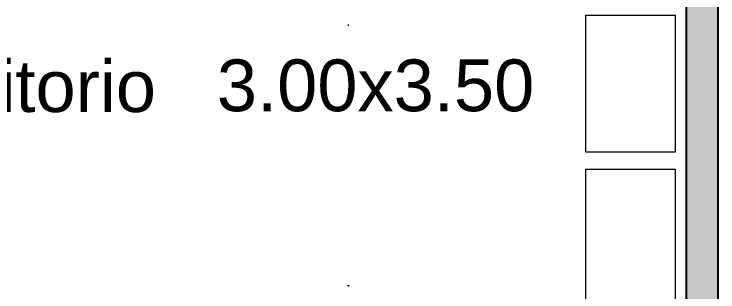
# Model space of a CAD drawing. Header units: millimetres. Extents: x 1.3 to 27.5, y 1.1 to 13.6.
# Drawn here: x 11.243 to 13.276, y 3.202 to 4.004 of the extents above; entities that cross this region are included whole.
import ezdxf

# ---------------------------------------------------------------- set-up
doc = ezdxf.new("R2010")
doc.units = ezdxf.units.MM
doc.layers.get('0').update_dxf_attribs({"lineweight": 5})
doc.layers.add('PDF_Texto', color=7, linetype='Continuous')
doc.layers.add('U-00-Muro-PANELES MADERA', color=36, linetype='Continuous')
doc.layers.add('U-00-Grafica-Hatch-Madera', color=7, linetype='Continuous', true_color=0xb8a47a)
doc.layers.add('U-00-Mueble-General', color=251, linetype='Continuous', lineweight=9)
doc.styles.add('PDF Arial', font='arial.ttf')

msp = doc.modelspace()

# ---------------------------------------------------------------- hatches: boundary and pattern name
at = {"layer": 'U-00-Grafica-Hatch-Madera', "true_color": 0x784a3b}
h = msp.add_hatch(color=27, dxfattribs=at)
h.dxf.hatch_style = 1
h.paths.add_polyline_path([(13.2759, 10.9274), (13.1839, 10.9274), (13.1839, 6.1307), (11.0761, 6.1307), (11.0761, 6.7307), (10.9841, 6.7307), (10.9841, 5.4387), (11.0761, 5.4387), (11.0761, 6.0387), (13.1839, 6.0387), (13.1839, 1.9387), (13.2759, 1.9387)])

# ---------------------------------------------------------------- linework, layer by layer
at = {"color": 29, "true_color": 0x4d3128}
for points in [[(12.2105, 3.9733, 0.0031), (12.2105, 3.9733, 0.0031), (12.2078, 3.9706, 0.0031), (12.2078, 3.9733)], [(12.2078, 3.2189), (12.2078, 3.2215, 0.0031), (12.2105, 3.2189, 0.0031)]]:
    msp.add_3dface(points, dxfattribs=at)
at = {"layer": 'U-00-Mueble-General'}
for points in [[(13.1523, 4.0008), (13.1523, 3.6055), (12.8949, 3.6055), (12.8949, 4.0008)], [(13.1523, 3.556), (13.1523, 3.1607), (12.8949, 3.1607), (12.8949, 3.556)]]:
    msp.add_lwpolyline(points, close=True, dxfattribs=at)
at = {"layer": 'U-00-Muro-PANELES MADERA'}
for p, q in [((13.2759, 10.6887), (13.2759, 1.9387)), ((13.1839, 6.0387), (13.1839, 1.9387))]:
    msp.add_line(p, q, dxfattribs=at)

# ---------------------------------------------------------------- texts
at = {"layer": 'PDF_Texto', "char_height": 0.14941, "attachment_point": 7, "style": 'PDF Arial'}
for s, insert in [('Dormitorio', (10.6908, 3.7191)), ('3.00x3.50', (11.829, 3.7214))]:
    msp.add_mtext(s, dxfattribs=dict(at, insert=insert))

doc.saveas('drawing.dxf')
